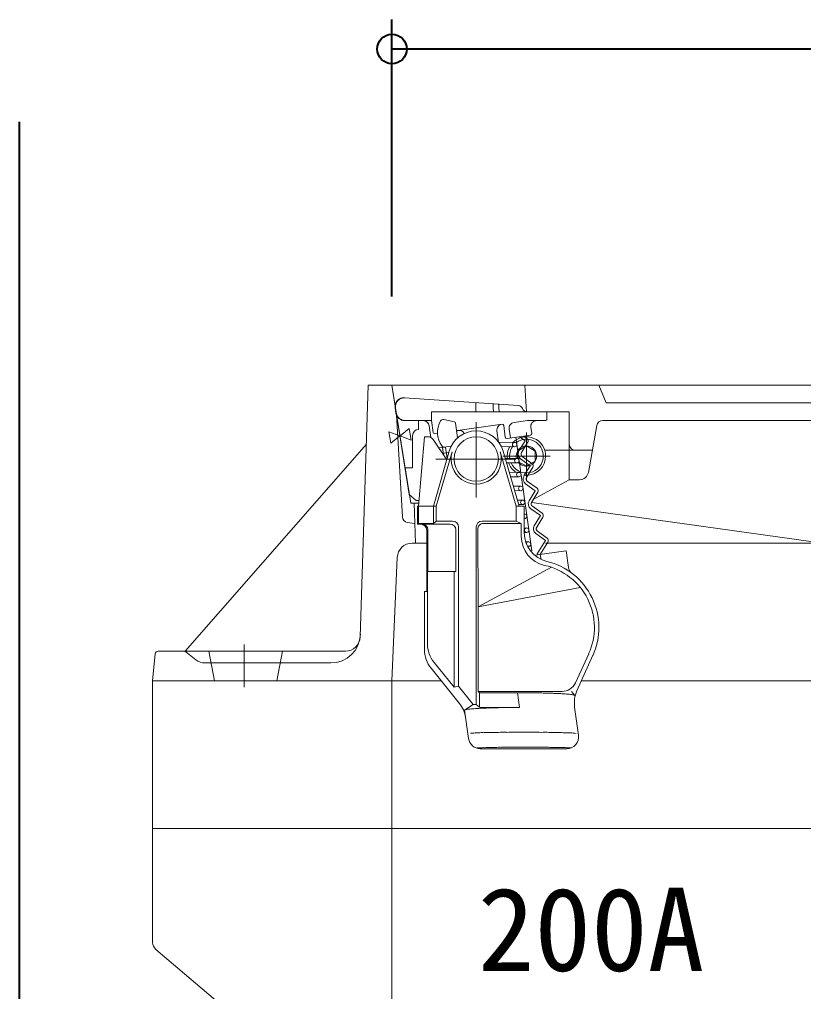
# Model space of a CAD drawing. Units: millimetres at full size, sheet at 1:20; details may follow other scales. Extents: x -5817 to 7940, y -3160 to 3160.
# Drawn here: x -3711.3 to -3446, y 2294.5 to 2623.3 of the extents above; entities that cross this region are included whole.
import ezdxf
from ezdxf.enums import TextEntityAlignment as Align

# ---------------------------------------------------------------- set-up
doc = ezdxf.new("R2010")
doc.units = ezdxf.units.MM
doc.header["$LTSCALE"] = 20
doc.header["$PDMODE"] = 32
doc.header["$PDSIZE"] = 10
for name, color, linetype, lineweight in [('0-7_TEMP01', 3, 'Continuous', 18), ('0-9_躯体', 7, 'Continuous', 9), ('0-E_寸法', 1, 'Continuous', 40)]:
    doc.layers.add(name, color=color, linetype=linetype, lineweight=lineweight)
doc.layers.add('0-F_注釈', color=1, linetype='Continuous')
doc.styles.add('ＭＳ ゴシック', font='')
doc.styles.get('ＭＳ ゴシック').set_extended_font_data('MS Gothic')

msp = doc.modelspace()

# ---------------------------------------------------------------- linework, layer by layer
at = {"layer": '0-7_TEMP01'}
for p, q in [((-3556.75, 2487.14), (-3556.75, 2461.64)), ((-3539.75, 2483.64), (-3539.75, 2467.65)), ((-3570.46, 2474.64), (-3543.3, 2474.64)), ((-3547.75, 2475.64), (-3531.75, 2475.64)), ((-3635.25, 2411.84), (-3635.25, 2397.47))]:
    msp.add_line(p, q, dxfattribs=at)
at = {"layer": '0-9_躯体'}
for p, q in [((-3593.25, 2499.64), (-3595.97, 2414.49)), ((-3593.25, 2499.64), (-3077.25, 2499.64)), ((-3085.25, 2499.64), (-3585.25, 2499.64)), ((-3578.91, 2459.65), (-3585.25, 2499.64)), ((-3579.39, 2462.65), (-3585.25, 2499.64)), ((-3540.25, 2499.64), (-3539.75, 2490.65)), ((-3515.25, 2499.64), (-3512.75, 2493.65)), ((-3542.43, 2492.72), (-3581, 2495.39)), ((-3556.86, 2492.61), (-3556.84, 2492.88)), ((-3556.82, 2493.2), (-3556.82, 2493.34)), ((-3172.75, 2493.65), (-3512.75, 2493.65)), ((-3583.93, 2490.22), (-3584.17, 2491.99)), ((-3583.78, 2490.22), (-3584.02, 2491.97)), ((-3583.66, 2489.64), (-3581.73, 2455.07)), ((-3533.19, 2490.64), (-3571.89, 2490.64)), ((-3571.89, 2490.64), (-3571.89, 2487.64)), ((-3556.88, 2492.22), (-3556.86, 2492.61)), ((-3556.88, 2492.22), (-3556.88, 2490.64)), ((-3551.02, 2492.06), (-3551.01, 2492.35)), ((-3551.02, 2492.06), (-3550.89, 2490.64)), ((-3551.01, 2492.35), (-3551, 2492.53)), ((-3551, 2492.53), (-3550.99, 2492.7)), ((-3550.99, 2492.7), (-3550.98, 2492.85)), ((-3549.11, 2491.99), (-3548.94, 2490.64)), ((-3539.75, 2490.65), (-3525.25, 2490.65)), ((-3532.89, 2487.94), (-3532.89, 2490.34)), ((-3525.25, 2490.65), (-3525.25, 2467.65)), ((-3571.89, 2487.64), (-3580.96, 2487.64)), ((-3576.25, 2487.64), (-3576.25, 2484.65)), ((-3571.89, 2487.64), (-3571.33, 2483.66)), ((-3567.73, 2487.99), (-3564.11, 2487.21)), ((-3563.72, 2486.79), (-3563.03, 2481.88)), ((-3563.07, 2484.32), (-3548.02, 2486.43)), ((-3543.91, 2487), (-3539.45, 2487.64)), ((-3539.45, 2487.64), (-3533.19, 2487.64)), ((-3422.59, 2487.65), (-3513.95, 2487.65)), ((-3572.69, 2485.91), (-3572.12, 2481.91)), ((-3570.77, 2483.24), (-3569.88, 2483.36)), ((-3563.07, 2484.32), (-3562.87, 2484.34)), ((-3549.72, 2484.17), (-3549.19, 2480.38)), ((-3547.45, 2486.01), (-3546.9, 2482.04)), ((-3545.62, 2484.74), (-3545.2, 2481.78)), ((-3538.27, 2485.36), (-3537.98, 2483.3)), ((-3515.91, 2486), (-3518.8, 2470.1)), ((-3578.25, 2482.64), (-3578.25, 2471.64)), ((-3576.25, 2458.64), (-3574.25, 2482.14)), ((-3576.25, 2458.64), (-3574.25, 2482.14)), ((-3574.25, 2482.14), (-3573.02, 2482.14)), ((-3574.25, 2482.14), (-3573.02, 2482.14)), ((-3566.73, 2474.33), (-3571.35, 2481.26)), ((-3549.09, 2480.32), (-3543.87, 2480.27)), ((-3538.41, 2482.73), (-3546.33, 2481.61)), ((-3543.35, 2482), (-3537.95, 2443.59)), ((-3540.19, 2480.77), (-3542.29, 2477.36)), ((-3542.18, 2482.2), (-3540.19, 2480.77)), ((-3539.34, 2480.26), (-3541.44, 2476.83)), ((-3540.75, 2482.4), (-3539.61, 2481.59)), ((-3655.25, 2409.65), (-3593.89, 2479.64)), ((-3571.25, 2458.64), (-3565.88, 2477.28)), ((-3570.25, 2458.64), (-3564.91, 2477.02)), ((-3565.19, 2478.97), (-3569.45, 2478.37)), ((-3568.2, 2476.53), (-3565.99, 2476.87)), ((-3568.12, 2478.52), (-3567.78, 2476.18)), ((-3567.12, 2478.67), (-3566.59, 2474.86)), ((-3566.73, 2474.33), (-3565.88, 2477.28)), ((-3543.25, 2458.64), (-3548.59, 2477.02)), ((-3548.23, 2478.83), (-3543.66, 2478.78)), ((-3542.25, 2458.64), (-3547.62, 2477.28)), ((-3539.75, 2479.08), (-3542.75, 2477.34)), ((-3542.75, 2477.34), (-3542.75, 2474.83)), ((-3539.75, 2479.08), (-3536.75, 2477.34)), ((-3536.75, 2477.34), (-3536.75, 2473.95)), ((-3533.66, 2477.64), (-3517.67, 2477.64)), ((-3523.25, 2477.64), (-3517.43, 2477.64)), ((-3567.78, 2476.17), (-3567.88, 2476.05)), ((-3546.91, 2474.86), (-3543.1, 2474.82)), ((-3546.49, 2473.37), (-3542.89, 2473.34)), ((-3539.75, 2472.22), (-3541.76, 2473.38)), ((-3541.75, 2474.68), (-3538.48, 2472.35)), ((-3541.17, 2475.5), (-3537.9, 2473.16)), ((-3539.75, 2472.22), (-3536.75, 2473.95)), ((-3580.82, 2471.64), (-3578.25, 2471.64)), ((-3545.55, 2470.14), (-3542.43, 2470.12)), ((-3538.48, 2472.35), (-3540.58, 2468.93)), ((-3537.63, 2471.83), (-3539.72, 2468.4)), ((-3545.11, 2468.66), (-3542.22, 2468.64)), ((-3539.45, 2467.07), (-3536.18, 2464.74)), ((-3525.25, 2467.65), (-3537.65, 2460.82)), ((-3525.25, 2467.65), (-3521.75, 2467.65)), ((-3544.19, 2465.44), (-3541.78, 2465.42)), ((-3543.76, 2463.95), (-3541.57, 2463.93)), ((-3540.03, 2466.26), (-3536.76, 2463.93)), ((-3536.76, 2463.93), (-3538.86, 2460.5)), ((-3535.91, 2463.4), (-3538, 2459.98)), ((-3577.07, 2460.64), (-3579.39, 2462.65)), ((-3577.07, 2460.64), (-3576.06, 2460.64)), ((-3542.84, 2460.73), (-3541.11, 2460.72)), ((-3578.91, 2459.65), (-3576.12, 2459.65)), ((-3577.75, 2459.65), (-3577.25, 2446.14)), ((-3576.61, 2458.64), (-3570.25, 2458.64)), ((-3576.61, 2458.64), (-3576.61, 2452.58)), ((-3576.61, 2458.64), (-3576.61, 2452.58)), ((-3576.25, 2458.64), (-3576.25, 2452.83)), ((-3571.25, 2458.64), (-3571.25, 2452.83)), ((-3570.25, 2458.64), (-3570.25, 2453.65)), ((-3543.25, 2458.64), (-3540.49, 2458.64)), ((-3543.25, 2458.64), (-3543.25, 2453.65)), ((-3542.39, 2459.24), (-3540.91, 2459.23)), ((-3540.49, 2458.64), (-3540.49, 2449.72)), ((-3538.32, 2457.83), (-3535.05, 2455.5)), ((-3537.98, 2459.88), (-3414.59, 2442.66)), ((-3537.74, 2458.64), (-3534.47, 2456.31)), ((-3570.25, 2453.65), (-3571.25, 2452.83)), ((-3564.75, 2453.65), (-3570.25, 2453.65)), ((-3543.25, 2453.65), (-3554.75, 2453.65)), ((-3535.05, 2455.5), (-3537.15, 2452.07)), ((-3534.2, 2454.98), (-3536.29, 2451.55)), ((-3580.06, 2453.21), (-3577.49, 2452.78)), ((-3576.25, 2452.83), (-3576.61, 2452.58)), ((-3575.5, 2452.58), (-3576.61, 2452.58)), ((-3571.25, 2452.83), (-3576.25, 2452.83)), ((-3565.61, 2452.64), (-3575.25, 2452.64)), ((-3573.5, 2450.58), (-3573.5, 2429.85)), ((-3573.07, 2450.64), (-3573.07, 2436.64)), ((-3563.61, 2450.64), (-3563.61, 2436.64)), ((-3562.75, 2451.64), (-3562.75, 2397.82)), ((-3556.75, 2451.64), (-3556.75, 2391.64)), ((-3556.25, 2450.82), (-3556.12, 2424.64)), ((-3541.49, 2452.83), (-3554.25, 2452.83)), ((-3540.49, 2451.31), (-3539.79, 2451.3)), ((-3536.02, 2450.22), (-3532.76, 2447.88)), ((-3540.49, 2449.83), (-3539.59, 2449.82)), ((-3536.6, 2449.4), (-3533.34, 2447.07)), ((-3533.34, 2447.07), (-3536.12, 2442.52)), ((-3578.46, 2446.14), (-3573.48, 2446.14)), ((-3539.99, 2446.61), (-3539.13, 2446.61)), ((-3539.37, 2445.12), (-3538.92, 2445.11)), ((-3526.35, 2443.56), (-3536.94, 2442.08)), ((-3532.48, 2446.55), (-3535.06, 2442.33)), ((-3533.25, 2446.14), (-3439.53, 2446.14)), ((-3526.35, 2443.56), (-3525.56, 2437.98)), ((-3585.25, 2399.64), (-3583.45, 2441.36)), ((-3536.93, 2442.06), (-3535.06, 2442.33)), ((-3536.12, 2442.52), (-3536.06, 2442.2)), ((-3535.06, 2442.33), (-3534.72, 2440.66)), ((-3531.32, 2438), (-3556.12, 2424.64)), ((-3573.5, 2436.64), (-3563.61, 2436.64)), ((-3573.25, 2436.64), (-3573.25, 2412.11)), ((-3564.25, 2436.64), (-3564.25, 2397.45)), ((-3521.55, 2431.19), (-3556.12, 2424.64)), ((-3574.25, 2429.85), (-3573.5, 2429.85)), ((-3574.25, 2429.85), (-3574.25, 2410.17)), ((-3556.12, 2424.64), (-3556.12, 2396.02)), ((-3665.34, 2408.75), (-3666.25, 2399.64)), ((-3664.35, 2409.65), (-3600.97, 2409.65)), ((-3654.43, 2408.98), (-3651.62, 2406.74)), ((-3647.25, 2409.65), (-3645.25, 2399.64)), ((-3622.25, 2409.65), (-3624.25, 2399.64)), ((-3523.18, 2398.94), (-3518.7, 2408.68)), ((-3522.68, 2396.16), (-3517.26, 2408.23)), ((-3517.34, 2408.06), (-3517.3, 2408.15)), ((-3648.49, 2405.64), (-3605.93, 2405.64)), ((-3564.25, 2397.45), (-3571.02, 2405.81)), ((-3562.46, 2392.07), (-3572.02, 2403.87)), ((-3666.25, 2399.64), (-3568.69, 2399.64)), ((-3666.25, 2349.64), (-3666.25, 2399.64)), ((-3585.25, 2349.64), (-3585.25, 2399.64)), ((-3562.75, 2397.82), (-3564.25, 2397.45)), ((-3557.75, 2391.64), (-3562.75, 2397.82)), ((-3521.01, 2399.64), (-3085.25, 2399.64)), ((-3555.68, 2395.57), (-3556.12, 2396.02)), ((-3527.72, 2396.02), (-3556.12, 2396.02)), ((-3555.68, 2395.57), (-3555.68, 2390.66)), ((-3542.82, 2395.57), (-3555.68, 2395.57)), ((-3542.82, 2395.57), (-3542.12, 2390.57)), ((-3524.51, 2396.02), (-3523.36, 2394.64)), ((-3557.75, 2391.64), (-3560.68, 2389.64)), ((-3560.68, 2389.65), (-3559.33, 2380.09)), ((-3542.12, 2390.57), (-3555.57, 2390.57)), ((-3523.46, 2390.68), (-3522.12, 2381.2)), ((-3555.37, 2376.64), (-3526.09, 2376.64)), ((-3666.25, 2349.64), (-3335.25, 2349.64)), ((-3666.25, 2349.64), (-3666.25, 2311.05)), ((-3585.25, 2349.64), (-3585.25, 2149.64)), ((-3665.17, 2308.75), (-3610.84, 2262.64))]:
    msp.add_line(p, q, dxfattribs=at)
for points in [[(-3584.02, 2491.97), (-3584.04, 2492.14), (-3584.05, 2492.3), (-3584.05, 2492.45), (-3584.04, 2492.62), (-3584.02, 2492.78), (-3584, 2492.94), (-3583.97, 2493.09), (-3583.92, 2493.25), (-3583.88, 2493.4), (-3583.81, 2493.56), (-3583.74, 2493.7), (-3583.67, 2493.85), (-3583.59, 2493.99), (-3583.5, 2494.12), (-3583.4, 2494.25), (-3583.3, 2494.38), (-3583.19, 2494.5), (-3583.07, 2494.61), (-3582.95, 2494.71), (-3582.82, 2494.81), (-3582.69, 2494.9), (-3582.55, 2494.99), (-3582.41, 2495.07), (-3582.27, 2495.14), (-3582.11, 2495.19), (-3581.96, 2495.24), (-3581.8, 2495.29), (-3581.65, 2495.33), (-3581.49, 2495.36), (-3581.33, 2495.38), (-3581.16, 2495.39), (-3581, 2495.39), (-3580.84, 2495.38)], [(-3556.84, 2492.88), (-3556.83, 2493.13), (-3556.82, 2493.2)], [(-3556.82, 2493.34), (-3556.82, 2493.46), (-3556.82, 2493.51), (-3556.82, 2493.56), (-3556.81, 2493.6), (-3556.81, 2493.63), (-3556.81, 2493.66), (-3556.81, 2493.68), (-3556.82, 2493.7), (-3556.82, 2493.71)], [(-3550.98, 2492.85), (-3550.97, 2492.99), (-3550.97, 2493.05), (-3550.97, 2493.09), (-3550.97, 2493.14), (-3550.97, 2493.18), (-3550.97, 2493.22), (-3550.97, 2493.25), (-3550.97, 2493.27), (-3550.97, 2493.3), (-3550.97, 2493.31), (-3550.98, 2493.31)], [(-3549.11, 2491.99), (-3549.1, 2492.08), (-3549.1, 2492.18), (-3549.1, 2492.27), (-3549.1, 2492.36), (-3549.1, 2492.44), (-3549.11, 2492.52), (-3549.11, 2492.6), (-3549.11, 2492.67), (-3549.12, 2492.74), (-3549.13, 2492.82), (-3549.14, 2492.88), (-3549.14, 2492.93), (-3549.15, 2492.99), (-3549.17, 2493.03), (-3549.18, 2493.07), (-3549.2, 2493.11), (-3549.2, 2493.13), (-3549.22, 2493.16), (-3549.23, 2493.18), (-3549.25, 2493.18), (-3549.27, 2493.19)], [(-3580.81, 2487.64), (-3580.97, 2487.64), (-3581.12, 2487.65), (-3581.28, 2487.67), (-3581.43, 2487.7), (-3581.59, 2487.74), (-3581.75, 2487.78), (-3581.89, 2487.84), (-3582.04, 2487.9), (-3582.18, 2487.97), (-3582.33, 2488.05), (-3582.46, 2488.13), (-3582.59, 2488.22), (-3582.72, 2488.32), (-3582.84, 2488.43), (-3582.95, 2488.54), (-3583.06, 2488.65), (-3583.16, 2488.77), (-3583.25, 2488.9), (-3583.34, 2489.03), (-3583.42, 2489.17), (-3583.49, 2489.31), (-3583.56, 2489.45), (-3583.62, 2489.6), (-3583.68, 2489.75), (-3583.72, 2489.91), (-3583.75, 2490.06), (-3583.78, 2490.22)], [(-3543.25, 2453.65), (-3541.49, 2452.83), (-3541.49, 2448.41)], [(-3557.75, 2391.64), (-3556.75, 2391.64), (-3555.68, 2390.66)]]:
    msp.add_lwpolyline(points, dxfattribs=at)
for points in [[(-3582.54, 2482.46), (-3586.28, 2483.89), (-3585.65, 2479.95)], [(-3582.51, 2482.46), (-3578.78, 2481.03), (-3579.4, 2484.98)]]:
    msp.add_lwpolyline(points, close=True, dxfattribs=at)
for centre, radius in [((-3556.75, 2474.64), 7.5), ((-3543.76, 2479.53), 0.75), ((-3542.99, 2474.08), 0.75), ((-3542.33, 2469.38), 0.75), ((-3541.67, 2464.68), 0.75), ((-3541.01, 2459.97), 0.75), ((-3539.69, 2450.57), 0.75)]:
    msp.add_circle(centre, radius, dxfattribs=at)
for centre, radius, start, end in [((-3581.2, 2492.4), 3, 86.027, 187.97), ((-3580.96, 2490.64), 3, 187.97, 270), ((-3542.54, 2491.22), 1.5, 17.799, 86.027), ((-3539.67, 2492.14), 1.5, 197.799, 270), ((-3533.19, 2490.34), 0.3, 0, 90), ((-3574.67, 2485.63), 2, 8, 90), ((-3562.38, 2483.63), 7.5, 148.67, 217.811), ((-3567.94, 2487.01), 1, 77.776, 148.67), ((-3564.22, 2486.72), 0.5, 8, 77.776), ((-3547.74, 2484.45), 2, 97.953, 188), ((-3547.95, 2485.94), 0.5, 8, 98), ((-3543.64, 2485.03), 2, 98, 188), ((-3536.3, 2485.63), 2, 90, 188), ((-3533.19, 2487.94), 0.3, 270, 0), ((-3513.95, 2485.64), 2, 90, 169.695), ((-3576.25, 2482.64), 2, 90, 180), ((-3570.84, 2483.73), 0.5, 188, 278), ((-3556.75, 2474.64), 9.5, 16.083, 163.917), ((-3556.75, 2474.64), 9.5, 16.083, 163.917), ((-3563.03, 2484.01), 0.3, 98, 188), ((-3562.6, 2482.36), 2, 27.333, 98), ((-3538.48, 2483.23), 0.5, 278, 8), ((-3573.02, 2480.15), 2, 33.755, 90), ((-3573.02, 2480.15), 2, 33.755, 90), ((-3546.4, 2482.11), 0.5, 188, 278), ((-3539.75, 2475.64), 6.5, 0, 134.446), ((-3539.75, 2475.64), 5.7, 0, 125.623), ((-3540.19, 2480.77), 1, 328.57, 54.43), ((-3567.52, 2479.65), 1, 217.811, 278), ((-3556.75, 2474.64), 8.5, 163.8, 16.2), ((-3539.75, 2475.64), 6.5, 150.768, 187.002), ((-3539.75, 2475.64), 5.7, 146.362, 188.066), ((-3539.75, 2475.64), 3.44, 0, 193.678), ((-3540.58, 2476.31), 2, 148.57, 234.43), ((-3540.58, 2476.31), 1, 148.57, 234.43), ((-3523.25, 2479.64), 2, 180, 270), ((-3539.75, 2475.64), 6.5, 200.437, 237.754), ((-3539.75, 2475.64), 5.7, 203.548, 0), ((-3539.75, 2475.64), 3.44, 221.95, 0), ((-3539.75, 2475.64), 6.5, 270, 0), ((-3538.48, 2472.35), 1, 328.57, 54.43), ((-3521.75, 2470.65), 3, 270, 349.695), ((-3538.86, 2467.89), 2, 148.57, 234.43), ((-3539.75, 2475.64), 6.5, 262.384, 270), ((-3538.86, 2467.89), 1, 148.57, 234.43), ((-3536.76, 2463.93), 1, 328.57, 54.43), ((-3537.15, 2459.45), 2, 148.57, 234.43), ((-3537.15, 2459.45), 1, 148.57, 234.43), ((-3579.74, 2455.19), 2, 183.194, 260.538), ((-3564.75, 2451.64), 2, 0, 90), ((-3554.75, 2451.64), 2, 90, 180), ((-3540.35, 2455.27), 0.75, 0, 101.287), ((-3540.35, 2455.27), 0.75, 259.249, 0), ((-3535.05, 2455.5), 1, 328.57, 54.43), ((-3575.5, 2450.58), 2, 0, 90), ((-3575.07, 2450.64), 2, 0, 90), ((-3565.61, 2450.64), 2, 0, 90), ((-3554.25, 2450.83), 2, 90, 180.273), ((-3535.44, 2451.03), 2, 148.57, 234.43), ((-3535.44, 2451.03), 1, 148.57, 234.43), ((-3531.49, 2448.41), 10, 180, 257.611), ((-3530.49, 2449.72), 10, 180, 256.403), ((-3533.34, 2447.07), 1, 328.57, 54.43), ((-3578.46, 2441.15), 5, 90, 177.537), ((-3539.03, 2445.86), 0.75, 0, 168.093), ((-3539.03, 2445.86), 0.75, 239.403, 0), ((-3538.25, 2417.65), 21.5, 335.368, 77.611), ((-3538.25, 2417.65), 23, 335.368, 76.403), ((-3538.25, 2417.65), 23, 335.368, 76.403), ((-3522.59, 2438.4), 3, 188, 232.964), ((-3605.93, 2415.65), 10, 270, 358.172), ((-3600.97, 2414.64), 5, 270, 358.172), ((-3563.25, 2412.11), 10, 180, 219.017), ((-3664.35, 2408.64), 1, 90, 174.289), ((-3656.3, 2406.65), 3, 51.34, 90), ((-3564.25, 2410.17), 10, 180, 219.017), ((-3538.25, 2417.65), 23, 335.478, 335.835), ((-3648.49, 2410.64), 5, 231.34, 270), ((-3527.72, 2401.02), 5, 270, 335.368), ((-3541.92, 2376.27), 19.32, 87.0399, 92.6893), ((-3540.12, 2376.44), 19.14, 86.7672, 92.4166), ((-3538.34, 2376.78), 18.79, 86.4873, 92.1367), ((-3536.59, 2377.3), 18.24, 86.1925, 91.8418), ((-3534.92, 2377.98), 17.52, 85.8774, 91.5268), ((-3533.32, 2378.83), 16.64, 85.5313, 91.1806), ((-3531.8, 2379.82), 15.59, 85.1418, 90.7912), ((-3530.4, 2380.97), 14.38, 84.6919, 90.3413), ((-3529.11, 2382.25), 13.05, 84.1547, 89.804), ((-3527.96, 2383.64), 11.59, 83.4875, 89.1369), ((-3526.95, 2385.15), 10.01, 82.6183, 88.2676), ((-3526.09, 2386.75), 8.34, 81.4081, 87.0575), ((-3525.39, 2388.42), 6.6, 79.5786, 85.2279), ((-3524.86, 2390.15), 4.8, 76.3917, 82.0411), ((-3524.5, 2391.93), 3, 69.3541, 75.0034), ((-3513.55, 2392.07), 10, 155.835, 188), ((-3524.33, 2393.73), 1.32, 43.0396, 48.6889), ((-3524.3, 2395.39), 1.21, 319.2614, 319.4335), ((-3524.3, 2395.49), 1.28, 315.5435, 315.7157), ((-3524.29, 2395.28), 1.14, 323.8496, 324.0217), ((-3524.3, 2395.22), 1.11, 326.6525, 326.8246), ((-3524.3, 2395.17), 1.08, 328.8597, 329.0318), ((-3524.3, 2395.44), 1.25, 317.8248, 317.9969), ((-3524.3, 2395.32), 1.18, 322.1671, 322.3392), ((-3524.28, 2394.72), 0.92, 354.9442, 355.1163), ((-3524.28, 2394.83), 0.94, 347.6492, 347.8213), ((-3524.28, 2394.99), 0.99, 338.0052, 338.1773), ((-3524.29, 2394.94), 0.98, 340.9263, 341.0984), ((-3524.29, 2394.89), 0.965, 343.7247, 343.8968), ((-3524.28, 2395.1), 1.04, 331.8738, 332.0459), ((-3524.29, 2395.05), 1.02, 334.5942, 334.7664), ((-3524.28, 2394.67), 0.93, 358.0663, 358.2385), ((-3524.28, 2394.78), 0.94, 350.7516, 350.9237), ((-3570.23, 2385.77), 10, 8, 39.017), ((-3559.75, 2389.25), 1.01, 155.5803, 155.8106), ((-3559.75, 2389.33), 0.985, 159.9388, 160.1692), ((-3558.81, 2389.79), 1.88, 183.9394, 184.0056), ((-3559.75, 2389.46), 0.945, 168.0428, 168.2731), ((-3558.81, 2389.86), 1.88, 186.3071, 186.3733), ((-3559.7, 2388.78), 1.3, 132.5353, 138.1352), ((-3559.74, 2388.97), 1.17, 142.138, 142.3684), ((-3559.74, 2389.05), 1.12, 145.4548, 145.6852), ((-3558.83, 2389.6), 1.84, 177.5474, 177.6136), ((-3559.74, 2389.11), 1.08, 148.3806, 148.6109), ((-3559.75, 2389.19), 1.04, 152.0304, 152.2607), ((-3558.83, 2389.59), 1.84, 177.5474, 177.6136), ((-3558.86, 2389.64), 1.81, 179.1484, 179.2147), ((-3558.83, 2389.64), 1.84, 179.16, 179.2262), ((-3558.83, 2388.8), 2.04, 154.8176, 154.8838), ((-3558.83, 2389.69), 1.84, 180.7738, 180.84), ((-3558.83, 2389.72), 1.84, 181.5804, 181.6467), ((-3558.83, 2389.74), 1.84, 182.3864, 182.4526), ((-3558.83, 2389.76), 1.84, 183.1914, 183.2576), ((-3558.83, 2389.76), 1.84, 183.1914, 183.2576), ((-3558.83, 2389.81), 1.85, 184.7973, 184.8635), ((-3558.83, 2389.84), 1.85, 185.5976, 185.6638), ((-3559.75, 2389.4), 0.96, 164.1227, 164.353), ((-3559.75, 2389.55), 0.93, 172.9874, 173.2177), ((-3559.75, 2389.62), 0.925, 177.5758, 177.8061), ((-3558.83, 2389.86), 1.85, 186.3956, 186.4619), ((-3558.83, 2389.91), 1.86, 187.984, 188.0502), ((-3559.73, 2388.91), 1.22, 139.6278, 139.8581), ((-3559.73, 2388.82), 1.26, 136.794, 137.0243), ((-3559.72, 2388.62), 1.43, 130.2266, 130.4569), ((-3559.72, 2388.68), 1.38, 132.2423, 132.4726), ((-3559.73, 2388.76), 1.31, 134.1946, 134.4249), ((-3559.72, 2388.54), 1.49, 128.1393, 128.3696), ((-3559.54, 2387.06), 2.88, 105.7104, 111.3103), ((-3559.2, 2385.36), 4.61, 98.4134, 104.0133), ((-3558.7, 2383.7), 6.33, 95.0974, 100.6972), ((-3558.04, 2382.09), 8, 93.1853, 98.7852), ((-3557.23, 2380.57), 9.6, 91.9288, 97.5287), ((-3556.27, 2379.13), 11.11, 91.0221, 96.622), ((-3555.17, 2377.78), 12.52, 90.3284, 95.9283), ((-3553.95, 2376.55), 13.81, 89.768, 95.3679), ((-3552.62, 2375.44), 14.97, 89.302, 94.9019), ((-3551.19, 2374.47), 15.98, 88.8984, 94.4983), ((-3549.66, 2373.65), 16.86, 88.5386, 94.1385), ((-3548.06, 2372.98), 17.56, 88.2132, 93.8131), ((-3546.41, 2372.47), 18.09, 87.9088, 93.5087), ((-3544.71, 2372.11), 18.46, 87.6193, 93.2192), ((-3542.99, 2371.93), 18.66, 87.3387, 92.9386), ((-3557.63, 2374.8), 7.13, 89.1499, 98.2675), ((-3556.32, 2372.23), 9.78, 87.9353, 97.0529), ((-3554.63, 2369.9), 12.17, 87.2218, 96.3394), ((-3552.58, 2367.87), 14.27, 86.7332, 95.8508), ((-3550.25, 2366.18), 15.99, 86.3614, 95.479), ((-3547.67, 2364.9), 17.32, 86.0555, 95.1731), ((-3544.92, 2364.03), 18.21, 85.7868, 94.9044), ((-3542.07, 2363.62), 18.64, 85.5369, 94.6545), ((-3539.19, 2363.65), 18.6, 85.2918, 94.4094), ((-3536.35, 2364.15), 18.09, 85.0401, 94.1577), ((-3533.63, 2365.09), 17.12, 84.7662, 93.8838), ((-3531.09, 2366.45), 15.72, 84.4516, 93.5692), ((-3528.8, 2368.19), 13.93, 84.0639, 93.1815), ((-3526.81, 2370.28), 11.78, 83.5475, 92.6651), ((-3526.09, 2380.64), 4, 270, 8), ((-3525.17, 2372.65), 9.34, 82.7771, 91.8947), ((-3523.94, 2375.25), 6.66, 81.4127, 90.5303), ((-3555.37, 2380.64), 4, 188, 270), ((-3555.66, 2367.21), 9.72, 88.8042, 96.221), ((-3554.31, 2365.29), 11.7, 88.1955, 95.6123), ((-3552.73, 2363.55), 13.48, 87.7576, 95.1743), ((-3550.93, 2362.05), 15.04, 87.4176, 94.8343), ((-3548.96, 2360.77), 16.34, 87.1357, 94.5525), ((-3546.84, 2359.78), 17.38, 86.8928, 94.3096), ((-3544.61, 2359.05), 18.11, 86.6731, 94.0898), ((-3542.3, 2358.63), 18.55, 86.4671, 93.8839), ((-3539.95, 2358.5), 18.68, 86.2682, 93.6849), ((-3537.62, 2358.68), 18.5, 86.0682, 93.4849), ((-3535.32, 2359.16), 18, 85.8606, 93.2773), ((-3533.1, 2359.93), 17.21, 85.6376, 93.0543), ((-3531, 2360.98), 16.12, 85.3885, 92.8053), ((-3529.06, 2362.3), 14.78, 85.099, 92.5157), ((-3527.3, 2363.85), 13.18, 84.7445, 92.1612), ((-3525.76, 2365.61), 11.36, 84.2814, 91.6982), ((-3663.25, 2311.05), 3, 180, 230.195)]:
    msp.add_arc(centre, radius, start, end, dxfattribs=at)
at = {"layer": '0-E_寸法'}
for p, q in [((-3585.25, 2529.64), (-3585.25, 2623.35)), ((-3085.25, 2613.35), (-3585.25, 2613.35)), ((-3711.28, 2108.77), (-3711.28, 2588.71))]:
    msp.add_line(p, q, dxfattribs=at)
msp.add_point((-3585.25, 2613.35), dxfattribs=at)

# ---------------------------------------------------------------- texts
at = {"layer": '0-F_注釈', "style": 'ＭＳ ゴシック'}
msp.add_text('200A', height=28.15, dxfattribs=at).set_placement((-3556.19, 2293.02), align=Align.BOTTOM_LEFT)

doc.saveas('drawing.dxf')
